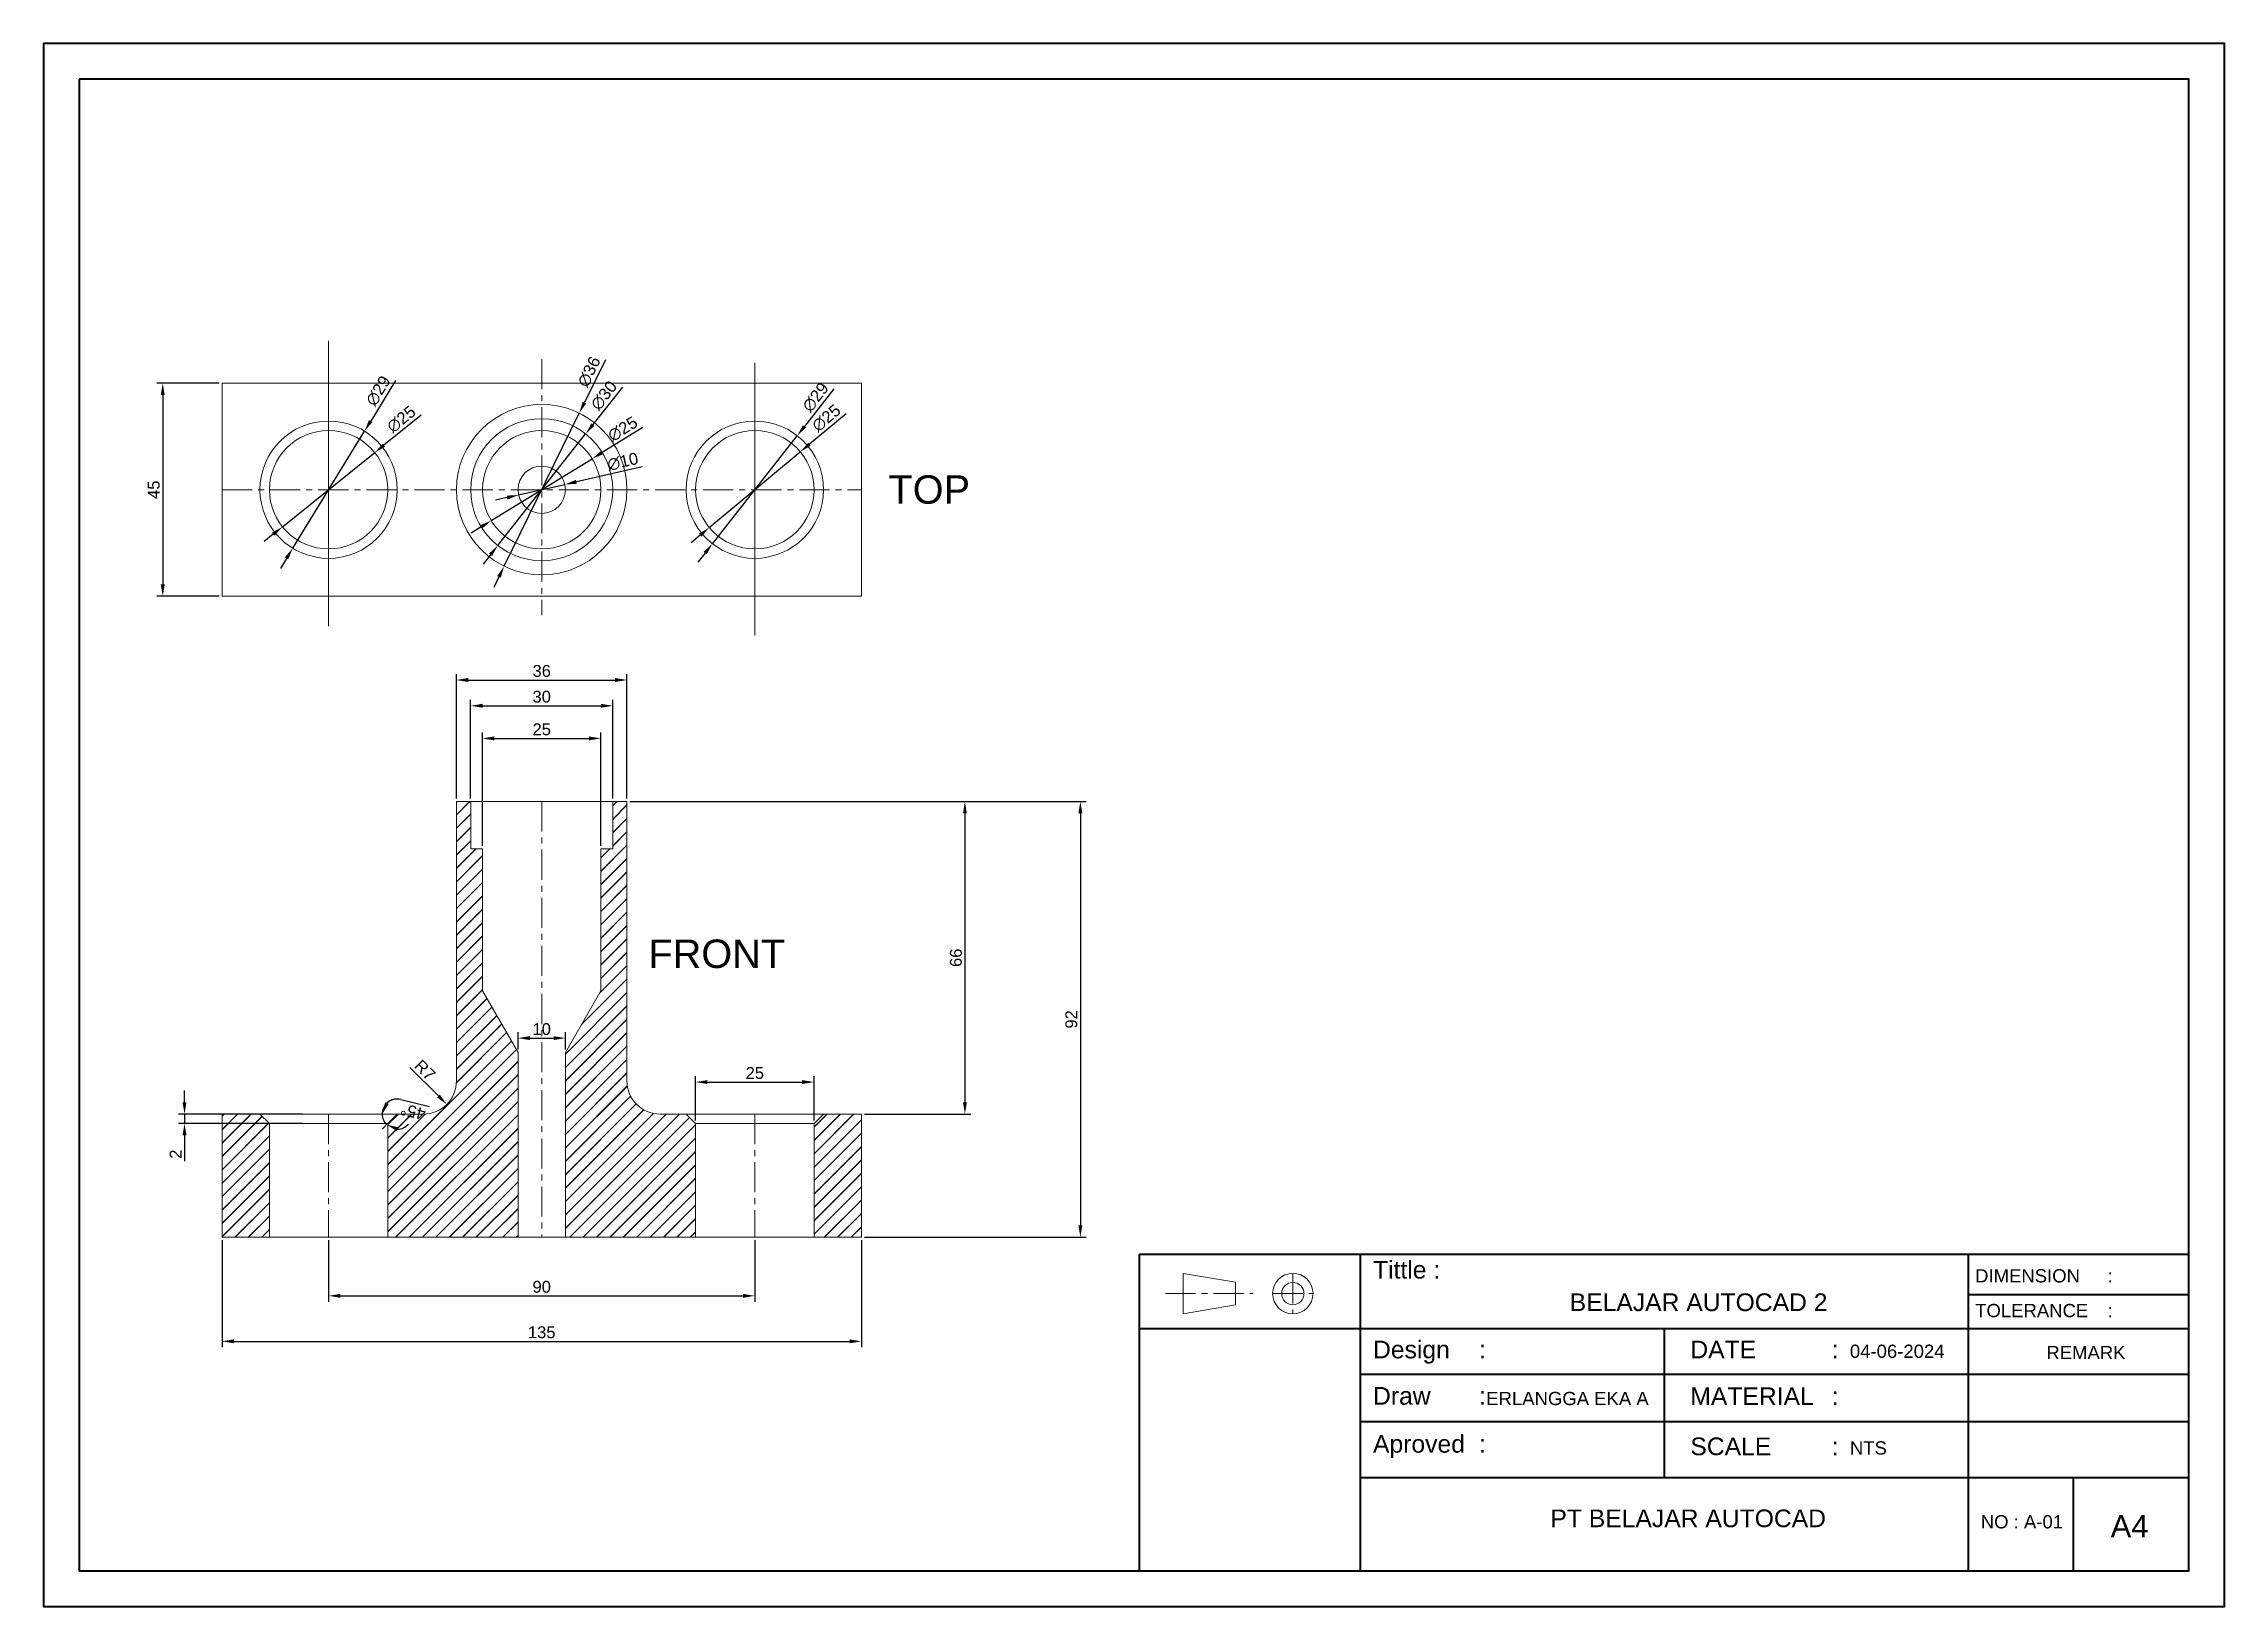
# Model space of a CAD drawing. Header units: millimetres. Extents: x 2749 to 3209, y 1541 to 1871.
import ezdxf

# ---------------------------------------------------------------- set-up
doc = ezdxf.new("R2010")
doc.units = ezdxf.units.MM
doc.linetypes.add('CENTERX2', pattern=[101.6, 63.5, -12.7, 12.7, -12.7])
for name, color, linetype, lineweight in [('Center', 4, 'CENTERX2', 13), ('Dim', 40, 'Continuous', 13), ('Kop Gambar', 7, 'Continuous', 40), ('Object', 3, 'Continuous', 15), ('TEXT DIM', 120, 'Continuous', 9)]:
    doc.layers.add(name, color=color, linetype=linetype, lineweight=lineweight)
doc.styles.get("Standard").update_dxf_attribs({"font": 'arial.ttf'})
doc.dimstyles.new('ISO-25', dxfattribs={"dimtxt": 2.5, "dimasz": 2.5, "dimexe": 1.25, "dimexo": 0.625, "dimtad": 1, "dimtxsty": 'Standard', "dimcen": 2.5, "dimadec": 0, "dimazin": 0, "dimtfac": 1, "dimtmove": 0, "dimatfit": 3, "dimfxl": 1, "dimarcsym": 0})

# ---------------------------------------------------------------- blocks, each defined once
blk = doc.blocks.new('*D24')
at = {"layer": 'Defpoints', "color": 0, "transparency": 16777216}
for p in [(2871.97, 1710.82), (2921.47, 1644.82), (2943.34, 1644.82)]:
    blk.add_point(p, dxfattribs=at)
at = {"layer": 'Dim', "color": 0, "lineweight": -2, "transparency": 16777216}
for p, q in [((2872.6, 1710.82), (2944.59, 1710.82)), ((2943.34, 1708.32), (2943.34, 1647.32)), ((2922.1, 1644.82), (2944.59, 1644.82))]:
    blk.add_line(p, q, dxfattribs=at)
at = {"layer": 'Dim', "color": 0, "transparency": 16777216}
for points in [[(2942.93, 1708.32), (2943.76, 1708.32), (2943.34, 1710.82)], [(2942.93, 1647.32), (2943.76, 1647.32), (2943.34, 1644.82)]]:
    blk.add_solid(points, dxfattribs=at)
at = {"layer": 'Dim', "color": 0, "transparency": 16777216, "insert": (2941.44, 1677.82), "char_height": 2.5, "attachment_point": 5, "rotation": 90}
blk.add_mtext('66', dxfattribs=at)
blk = doc.blocks.new('*D25')
at = {"layer": 'Defpoints', "color": 0, "transparency": 16777216}
for p in [(2871.97, 1710.82), (2921.47, 1618.82), (2967.71, 1618.82)]:
    blk.add_point(p, dxfattribs=at)
at = {"layer": 'Dim', "color": 0, "lineweight": -2, "transparency": 16777216}
for p, q in [((2872.6, 1710.82), (2968.96, 1710.82)), ((2967.71, 1708.32), (2967.71, 1621.32)), ((2922.1, 1618.82), (2968.96, 1618.82))]:
    blk.add_line(p, q, dxfattribs=at)
at = {"layer": 'Dim', "color": 0, "transparency": 16777216}
for points in [[(2967.3, 1708.32), (2968.13, 1708.32), (2967.71, 1710.82)], [(2967.3, 1621.32), (2968.13, 1621.32), (2967.71, 1618.82)]]:
    blk.add_solid(points, dxfattribs=at)
at = {"layer": 'Dim', "color": 0, "transparency": 16777216, "insert": (2965.81, 1664.82), "char_height": 2.5, "attachment_point": 5, "rotation": 90}
blk.add_mtext('92', dxfattribs=at)
blk = doc.blocks.new('*D26')
at = {"layer": 'Defpoints', "color": 0, "transparency": 16777216}
for p in [(2911.47, 1651.58), (2886.47, 1642.82), (2911.47, 1642.82)]:
    blk.add_point(p, dxfattribs=at)
at = {"layer": 'Dim', "color": 0, "lineweight": -2, "transparency": 16777216}
for p, q in [((2886.47, 1643.44), (2886.47, 1652.83)), ((2888.97, 1651.58), (2908.97, 1651.58)), ((2911.47, 1643.44), (2911.47, 1652.83))]:
    blk.add_line(p, q, dxfattribs=at)
at = {"layer": 'Dim', "color": 0, "transparency": 16777216}
for points in [[(2888.97, 1652), (2888.97, 1651.16), (2886.47, 1651.58)], [(2908.97, 1652), (2908.97, 1651.16), (2911.47, 1651.58)]]:
    blk.add_solid(points, dxfattribs=at)
at = {"layer": 'Dim', "color": 0, "transparency": 16777216, "insert": (2898.97, 1653.48), "char_height": 2.5, "attachment_point": 5}
blk.add_mtext('25', dxfattribs=at)
blk = doc.blocks.new('*D27')
at = {"layer": 'Defpoints', "color": 0, "transparency": 16777216}
for p in [(2804.14, 1644.82), (2778.55, 1642.82), (2804.14, 1642.82)]:
    blk.add_point(p, dxfattribs=at)
at = {"layer": 'Dim', "color": 0, "lineweight": -2, "transparency": 16777216}
for p, q in [((2778.55, 1647.32), (2778.55, 1649.82)), ((2803.51, 1644.82), (2777.3, 1644.82)), ((2778.55, 1644.82), (2778.55, 1642.82)), ((2803.51, 1642.82), (2777.3, 1642.82)), ((2778.55, 1640.32), (2778.55, 1634.91))]:
    blk.add_line(p, q, dxfattribs=at)
at = {"layer": 'Dim', "color": 0, "transparency": 16777216}
for points in [[(2778.13, 1647.32), (2778.96, 1647.32), (2778.55, 1644.82)], [(2778.13, 1640.32), (2778.96, 1640.32), (2778.55, 1642.82)]]:
    blk.add_solid(points, dxfattribs=at)
at = {"layer": 'Dim', "color": 0, "transparency": 16777216, "insert": (2776.67, 1636.36), "char_height": 2.5, "attachment_point": 5, "rotation": 90}
blk.add_mtext('2', dxfattribs=at)
blk = doc.blocks.new('*D28')
at = {"layer": 'Defpoints', "color": 0, "transparency": 16777216}
for p in [(2808.97, 1618.82), (2898.97, 1618.82), (2898.97, 1606.44)]:
    blk.add_point(p, dxfattribs=at)
at = {"layer": 'Dim', "color": 0, "lineweight": -2, "transparency": 16777216}
for p, q in [((2808.97, 1618.19), (2808.97, 1605.19)), ((2898.97, 1618.19), (2898.97, 1605.19)), ((2811.47, 1606.44), (2896.47, 1606.44))]:
    blk.add_line(p, q, dxfattribs=at)
at = {"layer": 'Dim', "color": 0, "transparency": 16777216}
for points in [[(2811.47, 1606.85), (2811.47, 1606.02), (2808.97, 1606.44)], [(2896.47, 1606.85), (2896.47, 1606.02), (2898.97, 1606.44)]]:
    blk.add_solid(points, dxfattribs=at)
at = {"layer": 'Dim', "color": 0, "transparency": 16777216, "insert": (2853.97, 1608.34), "char_height": 2.5, "attachment_point": 5}
blk.add_mtext('90', dxfattribs=at)
blk = doc.blocks.new('*D29')
at = {"layer": 'Defpoints', "color": 0, "transparency": 16777216}
for p in [(2786.47, 1618.82), (2921.47, 1618.82), (2921.47, 1596.83)]:
    blk.add_point(p, dxfattribs=at)
at = {"layer": 'Dim', "color": 0, "lineweight": -2, "transparency": 16777216}
for p, q in [((2786.47, 1618.19), (2786.47, 1595.58)), ((2921.47, 1618.19), (2921.47, 1595.58)), ((2788.97, 1596.83), (2918.97, 1596.83))]:
    blk.add_line(p, q, dxfattribs=at)
at = {"layer": 'Dim', "color": 0, "transparency": 16777216}
for points in [[(2788.97, 1597.25), (2788.97, 1596.42), (2786.47, 1596.83)], [(2918.97, 1597.25), (2918.97, 1596.42), (2921.47, 1596.83)]]:
    blk.add_solid(points, dxfattribs=at)
at = {"layer": 'Dim', "color": 0, "transparency": 16777216, "insert": (2853.97, 1598.74), "char_height": 2.5, "attachment_point": 5}
blk.add_mtext('135', dxfattribs=at)
blk = doc.blocks.new('*D30')
at = {"layer": 'Defpoints', "color": 0, "transparency": 16777216}
for p in [(2848.97, 1657.83), (2858.97, 1660.86), (2858.97, 1657.83)]:
    blk.add_point(p, dxfattribs=at)
at = {"layer": 'Dim', "color": 0, "lineweight": -2, "transparency": 16777216}
for p, q in [((2848.97, 1658.45), (2848.97, 1662.11)), ((2851.47, 1660.86), (2856.47, 1660.86)), ((2858.97, 1658.45), (2858.97, 1662.11))]:
    blk.add_line(p, q, dxfattribs=at)
at = {"layer": 'Dim', "color": 0, "transparency": 16777216}
for points in [[(2851.47, 1661.28), (2851.47, 1660.44), (2848.97, 1660.86)], [(2856.47, 1661.28), (2856.47, 1660.44), (2858.97, 1660.86)]]:
    blk.add_solid(points, dxfattribs=at)
at = {"layer": 'Dim', "color": 0, "transparency": 16777216, "insert": (2853.97, 1662.76), "char_height": 2.5, "attachment_point": 5}
blk.add_mtext('10', dxfattribs=at)
blk = doc.blocks.new('*D31')
at = {"layer": 'Defpoints', "color": 0, "transparency": 16777216}
for p in [(2828.97, 1651.82), (2833.92, 1646.87)]:
    blk.add_point(p, dxfattribs=at)
at = {"layer": 'Dim', "color": 0, "lineweight": -2, "transparency": 16777216}
blk.add_line((2826.14, 1654.65), (2832.16, 1648.64), dxfattribs=at)
at = {"layer": 'Dim', "color": 0, "transparency": 16777216}
blk.add_solid([(2832.45, 1648.93), (2831.86, 1648.34), (2833.92, 1646.87)], dxfattribs=at)
at = {"layer": 'Dim', "color": 0, "transparency": 16777216, "insert": (2829.33, 1654.11), "char_height": 2.5, "attachment_point": 5, "rotation": 315}
blk.add_mtext('R7', dxfattribs=at)
blk = doc.blocks.new('*D32')
at = {"layer": 'Defpoints', "color": 0, "transparency": 16777216}
for p in [(2866.47, 1724.15), (2841.47, 1700.82), (2866.47, 1700.82)]:
    blk.add_point(p, dxfattribs=at)
at = {"layer": 'Dim', "color": 0, "lineweight": -2, "transparency": 16777216}
for p, q in [((2841.47, 1701.44), (2841.47, 1725.4)), ((2843.97, 1724.15), (2863.97, 1724.15)), ((2866.47, 1701.44), (2866.47, 1725.4))]:
    blk.add_line(p, q, dxfattribs=at)
at = {"layer": 'Dim', "color": 0, "transparency": 16777216}
for points in [[(2843.97, 1724.56), (2843.97, 1723.73), (2841.47, 1724.15)], [(2863.97, 1724.56), (2863.97, 1723.73), (2866.47, 1724.15)]]:
    blk.add_solid(points, dxfattribs=at)
at = {"layer": 'Dim', "color": 0, "transparency": 16777216, "insert": (2853.97, 1726.05), "char_height": 2.5, "attachment_point": 5}
blk.add_mtext('25', dxfattribs=at)
blk = doc.blocks.new('*D33')
at = {"layer": 'Defpoints', "color": 0, "transparency": 16777216}
for p in [(2868.97, 1731.03), (2838.97, 1710.82), (2868.97, 1710.82)]:
    blk.add_point(p, dxfattribs=at)
at = {"layer": 'Dim', "color": 0, "lineweight": -2, "transparency": 16777216}
for p, q in [((2838.97, 1711.44), (2838.97, 1732.28)), ((2868.97, 1711.44), (2868.97, 1732.28)), ((2841.47, 1731.03), (2866.47, 1731.03))]:
    blk.add_line(p, q, dxfattribs=at)
at = {"layer": 'Dim', "color": 0, "transparency": 16777216}
for points in [[(2841.47, 1731.45), (2841.47, 1730.62), (2838.97, 1731.03)], [(2866.47, 1731.45), (2866.47, 1730.62), (2868.97, 1731.03)]]:
    blk.add_solid(points, dxfattribs=at)
at = {"layer": 'Dim', "color": 0, "transparency": 16777216, "insert": (2853.97, 1732.94), "char_height": 2.5, "attachment_point": 5}
blk.add_mtext('30', dxfattribs=at)
blk = doc.blocks.new('*D34')
at = {"layer": 'Defpoints', "color": 0, "transparency": 16777216}
for p in [(2871.97, 1736.48), (2835.97, 1710.82), (2871.97, 1710.82)]:
    blk.add_point(p, dxfattribs=at)
at = {"layer": 'Dim', "color": 0, "lineweight": -2, "transparency": 16777216}
for p, q in [((2835.97, 1711.44), (2835.97, 1737.73)), ((2838.47, 1736.48), (2869.47, 1736.48)), ((2871.97, 1711.44), (2871.97, 1737.73))]:
    blk.add_line(p, q, dxfattribs=at)
at = {"layer": 'Dim', "color": 0, "transparency": 16777216}
for points in [[(2838.47, 1736.9), (2838.47, 1736.06), (2835.97, 1736.48)], [(2869.47, 1736.9), (2869.47, 1736.06), (2871.97, 1736.48)]]:
    blk.add_solid(points, dxfattribs=at)
at = {"layer": 'Dim', "color": 0, "transparency": 16777216, "insert": (2853.97, 1738.38), "char_height": 2.5, "attachment_point": 5}
blk.add_mtext('36', dxfattribs=at)
blk = doc.blocks.new('*D35')
at = {"layer": 'Defpoints', "color": 0, "transparency": 16777216}
for p in [(2786.47, 1644.82), (2820.4, 1643.99), (2823.47, 1644.82), (2828.97, 1644.82), (2821.47, 1642.82)]:
    blk.add_point(p, dxfattribs=at)
at = {"layer": 'Dim', "color": 0, "lineweight": -2, "transparency": 16777216}
for p, q in [((2824.23, 1647.91), (2830.3, 1646.43)), ((2821.03, 1642.38), (2820.34, 1641.68))]:
    blk.add_line(p, q, dxfattribs=at)
for start, end in [(76.3376, 180), (180, 225), (87.4107, 133.7053), (271.2947, 317.5893)]:
    blk.add_arc((2823.47, 1644.82), 3.18, start, end, dxfattribs=at)
at = {"layer": 'Dim', "color": 0, "transparency": 16777216}
for points in [[(2821.66, 1646.95), (2820.89, 1647.28), (2820.29, 1644.82)], [(2823.39, 1641.25), (2823.7, 1642.02), (2821.23, 1642.57)]]:
    blk.add_solid(points, dxfattribs=at)
at = {"layer": 'Dim', "color": 0, "transparency": 16777216, "insert": (2826.82, 1645.33), "char_height": 2.5, "attachment_point": 5, "rotation": 166.3376}
blk.add_mtext('45°', dxfattribs=at)
blk = doc.blocks.new('*D36')
at = {"layer": 'Defpoints', "color": 0, "transparency": 16777216}
for p in [(2786.47, 1799.16), (2773.95, 1754.16), (2786.47, 1754.16)]:
    blk.add_point(p, dxfattribs=at)
at = {"layer": 'Dim', "color": 0, "lineweight": -2, "transparency": 16777216}
for p, q in [((2785.85, 1799.16), (2772.7, 1799.16)), ((2773.95, 1796.66), (2773.95, 1756.66)), ((2785.85, 1754.16), (2772.7, 1754.16))]:
    blk.add_line(p, q, dxfattribs=at)
at = {"layer": 'Dim', "color": 0, "transparency": 16777216}
for points in [[(2773.53, 1796.66), (2774.37, 1796.66), (2773.95, 1799.16)], [(2773.53, 1756.66), (2774.37, 1756.66), (2773.95, 1754.16)]]:
    blk.add_solid(points, dxfattribs=at)
at = {"layer": 'Dim', "color": 0, "transparency": 16777216, "insert": (2772.05, 1776.66), "char_height": 2.5, "attachment_point": 5, "rotation": 90}
blk.add_mtext('45', dxfattribs=at)
blk = doc.blocks.new('*D37')
at = {"layer": 'Defpoints', "color": 0, "transparency": 16777216}
for p in [(2816.55, 1789.03), (2801.39, 1764.3)]:
    blk.add_point(p, dxfattribs=at)
at = {"layer": 'Dim', "color": 0, "lineweight": -2, "transparency": 16777216}
for p, q in [((2823.12, 1799.73), (2817.86, 1791.16)), ((2801.39, 1764.3), (2816.55, 1789.03)), ((2800.09, 1762.17), (2798.78, 1760.04))]:
    blk.add_line(p, q, dxfattribs=at)
at = {"layer": 'Dim', "color": 0, "transparency": 16777216}
for points in [[(2817.5, 1791.37), (2818.22, 1790.94), (2816.55, 1789.03)], [(2799.73, 1762.39), (2800.44, 1761.95), (2801.39, 1764.3)]]:
    blk.add_solid(points, dxfattribs=at)
at = {"layer": 'Dim', "color": 0, "transparency": 16777216, "insert": (2819.46, 1797.54), "char_height": 2.5, "attachment_point": 5, "rotation": 58.4861}
blk.add_mtext('∅29', dxfattribs=at)
blk = doc.blocks.new('*D38')
at = {"layer": 'Defpoints', "color": 0, "transparency": 16777216}
for p in [(2818.72, 1784.5), (2799.23, 1768.83)]:
    blk.add_point(p, dxfattribs=at)
at = {"layer": 'Dim', "color": 0, "lineweight": -2, "transparency": 16777216}
for p, q in [((2828.51, 1792.37), (2820.66, 1786.06)), ((2799.23, 1768.83), (2818.72, 1784.5)), ((2797.28, 1767.26), (2795.34, 1765.7))]:
    blk.add_line(p, q, dxfattribs=at)
at = {"layer": 'Dim', "color": 0, "transparency": 16777216}
for points in [[(2820.4, 1786.39), (2820.92, 1785.74), (2818.72, 1784.5)], [(2797.02, 1767.59), (2797.55, 1766.94), (2799.23, 1768.83)]]:
    blk.add_solid(points, dxfattribs=at)
at = {"layer": 'Dim', "color": 0, "transparency": 16777216, "insert": (2824.33, 1791.54), "char_height": 2.5, "attachment_point": 5, "rotation": 38.8055}
blk.add_mtext('∅25', dxfattribs=at)
blk = doc.blocks.new('*D39')
at = {"layer": 'Defpoints', "color": 0, "transparency": 16777216}
for p in [(2861.9, 1792.83), (2846.05, 1760.5)]:
    blk.add_point(p, dxfattribs=at)
at = {"layer": 'Dim', "color": 0, "lineweight": -2, "transparency": 16777216}
for p, q in [((2867.42, 1804.09), (2863, 1795.07)), ((2846.05, 1760.5), (2861.9, 1792.83)), ((2844.95, 1758.26), (2843.85, 1756.01))]:
    blk.add_line(p, q, dxfattribs=at)
at = {"layer": 'Dim', "color": 0, "transparency": 16777216}
for points in [[(2862.63, 1795.25), (2863.37, 1794.89), (2861.9, 1792.83)], [(2844.57, 1758.44), (2845.32, 1758.07), (2846.05, 1760.5)]]:
    blk.add_solid(points, dxfattribs=at)
at = {"layer": 'Dim', "color": 0, "transparency": 16777216, "insert": (2863.99, 1801.57), "char_height": 2.5, "attachment_point": 5, "rotation": 63.8782}
blk.add_mtext('∅36', dxfattribs=at)
blk = doc.blocks.new('*D40')
at = {"layer": 'Defpoints', "color": 0, "transparency": 16777216}
for p in [(2863.25, 1788.45), (2844.7, 1764.88)]:
    blk.add_point(p, dxfattribs=at)
at = {"layer": 'Dim', "color": 0, "lineweight": -2, "transparency": 16777216}
for p, q in [((2871.01, 1798.31), (2864.8, 1790.42)), ((2844.7, 1764.88), (2863.25, 1788.45)), ((2843.15, 1762.91), (2841.61, 1760.95))]:
    blk.add_line(p, q, dxfattribs=at)
at = {"layer": 'Dim', "color": 0, "transparency": 16777216}
for points in [[(2864.47, 1790.67), (2865.12, 1790.16), (2863.25, 1788.45)], [(2842.82, 1763.17), (2843.48, 1762.65), (2844.7, 1764.88)]]:
    blk.add_solid(points, dxfattribs=at)
at = {"layer": 'Dim', "color": 0, "transparency": 16777216, "insert": (2867.12, 1796.56), "char_height": 2.5, "attachment_point": 5, "rotation": 51.8013}
blk.add_mtext('∅30', dxfattribs=at)
blk = doc.blocks.new('*D41')
at = {"layer": 'Defpoints', "color": 0, "transparency": 16777216}
for p in [(2864.63, 1783.2), (2843.32, 1770.13)]:
    blk.add_point(p, dxfattribs=at)
at = {"layer": 'Dim', "color": 0, "lineweight": -2, "transparency": 16777216}
for p, q in [((2875.34, 1789.78), (2866.76, 1784.51)), ((2843.32, 1770.13), (2864.63, 1783.2)), ((2841.19, 1768.82), (2839.06, 1767.51))]:
    blk.add_line(p, q, dxfattribs=at)
at = {"layer": 'Dim', "color": 0, "transparency": 16777216}
for points in [[(2866.54, 1784.86), (2866.98, 1784.15), (2864.63, 1783.2)], [(2840.97, 1769.17), (2841.41, 1768.46), (2843.32, 1770.13)]]:
    blk.add_solid(points, dxfattribs=at)
at = {"layer": 'Dim', "color": 0, "transparency": 16777216, "insert": (2871.08, 1789.48), "char_height": 2.5, "attachment_point": 5, "rotation": 31.5361}
blk.add_mtext('∅25', dxfattribs=at)
blk = doc.blocks.new('*D42')
at = {"layer": 'Defpoints', "color": 0, "transparency": 16777216}
for p in [(2858.85, 1777.77), (2849.1, 1775.55)]:
    blk.add_point(p, dxfattribs=at)
at = {"layer": 'Dim', "color": 0, "lineweight": -2, "transparency": 16777216}
for p, q in [((2849.1, 1775.55), (2858.85, 1777.77)), ((2875.2, 1781.5), (2861.29, 1778.33)), ((2846.66, 1775), (2844.22, 1774.44))]:
    blk.add_line(p, q, dxfattribs=at)
at = {"layer": 'Dim', "color": 0, "transparency": 16777216}
for points in [[(2861.19, 1778.74), (2861.38, 1777.92), (2858.85, 1777.77)], [(2846.57, 1775.41), (2846.75, 1774.59), (2849.1, 1775.55)]]:
    blk.add_solid(points, dxfattribs=at)
at = {"layer": 'Dim', "color": 0, "transparency": 16777216, "insert": (2871.09, 1782.58), "char_height": 2.5, "attachment_point": 5, "rotation": 12.8271}
blk.add_mtext('∅10', dxfattribs=at)
blk = doc.blocks.new('*D43')
at = {"layer": 'Defpoints', "color": 0, "transparency": 16777216}
for p in [(2907.93, 1788.07), (2890.02, 1765.26)]:
    blk.add_point(p, dxfattribs=at)
at = {"layer": 'Dim', "color": 0, "lineweight": -2, "transparency": 16777216}
for p, q in [((2915.68, 1797.95), (2909.47, 1790.04)), ((2890.02, 1765.26), (2907.93, 1788.07)), ((2888.48, 1763.29), (2886.93, 1761.33))]:
    blk.add_line(p, q, dxfattribs=at)
at = {"layer": 'Dim', "color": 0, "transparency": 16777216}
for points in [[(2909.14, 1790.29), (2909.8, 1789.78), (2907.93, 1788.07)], [(2888.15, 1763.55), (2888.81, 1763.03), (2890.02, 1765.26)]]:
    blk.add_solid(points, dxfattribs=at)
at = {"layer": 'Dim', "color": 0, "transparency": 16777216, "insert": (2911.8, 1796.19), "char_height": 2.5, "attachment_point": 5, "rotation": 51.8699}
blk.add_mtext('∅29', dxfattribs=at)
blk = doc.blocks.new('*D44')
at = {"layer": 'Defpoints', "color": 0, "transparency": 16777216}
for p in [(2908.58, 1784.66), (2889.36, 1768.67)]:
    blk.add_point(p, dxfattribs=at)
at = {"layer": 'Dim', "color": 0, "lineweight": -2, "transparency": 16777216}
for p, q in [((2918.25, 1792.7), (2910.51, 1786.26)), ((2889.36, 1768.67), (2908.58, 1784.66)), ((2887.44, 1767.07), (2885.52, 1765.47))]:
    blk.add_line(p, q, dxfattribs=at)
at = {"layer": 'Dim', "color": 0, "transparency": 16777216}
for points in [[(2910.24, 1786.58), (2910.77, 1785.94), (2908.58, 1784.66)], [(2887.18, 1767.39), (2887.71, 1766.75), (2889.36, 1768.67)]]:
    blk.add_solid(points, dxfattribs=at)
at = {"layer": 'Dim', "color": 0, "transparency": 16777216, "insert": (2914.08, 1791.79), "char_height": 2.5, "attachment_point": 5, "rotation": 39.7545}
blk.add_mtext('∅25', dxfattribs=at)

msp = doc.modelspace()

# ---------------------------------------------------------------- hatches: boundary and pattern name
at = {"layer": 'Object'}
h = msp.add_hatch(dxfattribs=at)
h.set_pattern_fill('JIS_LC_20', color=256, scale=0.1)
h.set_pattern_definition([(45, (-2785.1919, 337.9969), (-1.41421356, 1.41421356), []), (45, (-2785.1519, 337.9969), (-1.41421356, 1.41421356), [])])
h.paths.add_polyline_path([(2786.474, 1618.817), (2796.474, 1618.817), (2796.474, 1642.817), (2794.474, 1644.817), (2786.474, 1644.817)])
edge = h.paths.add_edge_path()
edge.add_line((2821.474, 1618.817), (2848.974, 1618.817))
edge.add_line((2848.974, 1618.817), (2848.974, 1657.827))
edge.add_line((2848.974, 1657.827), (2841.474, 1670.817))
edge.add_line((2841.474, 1670.817), (2841.474, 1700.817))
edge.add_line((2841.474, 1700.817), (2838.974, 1700.817))
edge.add_line((2838.974, 1700.817), (2838.974, 1710.817))
edge.add_line((2838.974, 1710.817), (2835.974, 1710.817))
edge.add_line((2835.974, 1710.817), (2835.974, 1651.817))
edge.add_arc((2828.974, 1651.817), 7, -90, 0, ccw=False)
edge.add_line((2828.974, 1644.817), (2823.474, 1644.817))
edge.add_line((2823.474, 1644.817), (2821.474, 1642.817))
edge.add_line((2821.474, 1642.817), (2821.474, 1618.817))
edge = h.paths.add_edge_path()
edge.add_line((2858.974, 1618.817), (2886.474, 1618.817))
edge.add_line((2886.474, 1618.817), (2886.474, 1642.817))
edge.add_line((2886.474, 1642.817), (2884.474, 1644.817))
edge.add_line((2884.474, 1644.817), (2878.974, 1644.817))
edge.add_arc((2878.974, 1651.817), 7, 180, 270, ccw=False)
edge.add_line((2871.974, 1651.817), (2871.974, 1710.817))
edge.add_line((2871.974, 1710.817), (2868.974, 1710.817))
edge.add_line((2868.974, 1710.817), (2868.974, 1700.817))
edge.add_line((2868.974, 1700.817), (2866.474, 1700.817))
edge.add_line((2866.474, 1700.817), (2866.474, 1670.817))
edge.add_line((2866.474, 1670.817), (2858.974, 1657.827))
edge.add_line((2858.974, 1657.827), (2858.974, 1618.817))
h.paths.add_polyline_path([(2911.474, 1618.817), (2921.474, 1618.817), (2921.474, 1644.817), (2913.474, 1644.817), (2911.474, 1642.817)])

# ---------------------------------------------------------------- linework, layer by layer
at = {"layer": 'Center'}
for p, q in [((2808.974, 1808.085), (2808.974, 1747.883)), ((2898.974, 1803.47), (2898.974, 1745.905))]:
    msp.add_line(p, q, dxfattribs=at)
at = {"layer": 'Center', "ltscale": 0.1}
for p, q in [((2853.974, 1804.223), (2853.974, 1750.175)), ((2786.474, 1776.664), (2921.474, 1776.664)), ((2853.974, 1710.817), (2853.974, 1618.817)), ((2808.974, 1644.817), (2808.974, 1618.817)), ((2898.974, 1644.817), (2898.974, 1618.817)), ((3012.584, 1611.189), (3012.584, 1602.646)), ((2985.697, 1606.917), (3004.214, 1606.917)), ((3008.313, 1606.917), (3016.855, 1606.917))]:
    msp.add_line(p, q, dxfattribs=at)
at = {"layer": 'Kop Gambar'}
for p, q in [((2980.225, 1615.273), (3201.88, 1615.273)), ((2980.225, 1548.275), (2980.225, 1615.273)), ((3026.844, 1548.275), (3026.844, 1615.273)), ((3155.261, 1548.275), (3155.261, 1615.273)), ((3155.261, 1606.694), (3201.88, 1606.694)), ((2980.225, 1599.532), (3201.88, 1599.532)), ((3091.052, 1568.082), (3091.052, 1599.532)), ((3026.844, 1589.867), (3201.88, 1589.867)), ((3026.844, 1579.875), (3201.88, 1579.875)), ((3026.844, 1568.082), (3201.88, 1568.082)), ((3177.441, 1548.275), (3177.441, 1568.082))]:
    msp.add_line(p, q, dxfattribs=at)
for points in [[(2748.792, 1870.863), (2748.792, 1540.863), (3209.292, 1540.863), (3209.292, 1870.863)], [(2756.292, 1863.363), (2756.292, 1548.363), (3201.792, 1548.363), (3201.792, 1863.363)]]:
    msp.add_lwpolyline(points, close=True, dxfattribs=at)
at = {"layer": 'Object'}
for p, q in [((2786.474, 1799.164), (2786.474, 1754.164)), ((2921.474, 1799.164), (2786.474, 1799.164)), ((2921.474, 1754.164), (2921.474, 1799.164)), ((2786.474, 1754.164), (2921.474, 1754.164)), ((2835.974, 1710.817), (2871.974, 1710.817)), ((2835.974, 1710.817), (2835.974, 1651.817)), ((2838.974, 1710.817), (2838.974, 1700.817)), ((2868.974, 1710.817), (2868.974, 1700.817)), ((2871.974, 1710.817), (2871.974, 1651.817)), ((2838.974, 1700.817), (2841.474, 1700.817)), ((2841.474, 1700.817), (2841.474, 1670.817)), ((2866.474, 1700.817), (2868.974, 1700.817)), ((2866.474, 1700.817), (2866.474, 1670.817)), ((2848.974, 1657.827), (2841.474, 1670.817)), ((2858.974, 1657.827), (2866.474, 1670.817)), ((2848.974, 1657.827), (2848.974, 1618.817)), ((2858.974, 1657.827), (2858.974, 1618.817)), ((2786.474, 1644.817), (2828.974, 1644.817)), ((2786.474, 1618.817), (2786.474, 1644.817)), ((2796.474, 1642.817), (2794.474, 1644.817)), ((2821.474, 1642.817), (2823.474, 1644.817)), ((2878.974, 1644.817), (2921.474, 1644.817)), ((2886.474, 1642.817), (2884.474, 1644.817)), ((2911.474, 1642.817), (2913.474, 1644.817)), ((2921.474, 1618.817), (2921.474, 1644.817)), ((2796.474, 1642.817), (2821.474, 1642.817)), ((2796.474, 1642.817), (2796.474, 1618.817)), ((2821.474, 1642.817), (2821.474, 1618.817)), ((2886.474, 1642.817), (2911.474, 1642.817)), ((2886.474, 1642.817), (2886.474, 1618.817)), ((2911.474, 1642.817), (2911.474, 1618.817)), ((2786.474, 1618.817), (2921.474, 1618.817)), ((2989.427, 1611.189), (2989.427, 1602.646)), ((2989.427, 1611.189), (3000.485, 1609.299)), ((3000.485, 1609.299), (3000.485, 1604.535)), ((2989.427, 1602.646), (3000.485, 1604.535))]:
    msp.add_line(p, q, dxfattribs=at)
for centre, radius in [((2853.974, 1776.664), 18), ((2853.974, 1776.664), 15), ((2808.974, 1776.664), 12.5), ((2853.974, 1776.664), 12.5), ((2898.974, 1776.664), 12.5), ((2853.974, 1776.664), 5), ((3012.584, 1606.917), 4.271), ((3012.584, 1606.917), 2.348)]:
    msp.add_circle(centre, radius, dxfattribs=at)
at = {"layer": 'Object', "ltscale": 0.1}
for centre in [(2808.974, 1776.664), (2898.974, 1776.664)]:
    msp.add_circle(centre, 14.5, dxfattribs=at)
at = {"layer": 'Object'}
for centre, start, end in [((2828.974, 1651.817), 270, 0), ((2878.974, 1651.817), 180, 270)]:
    msp.add_arc(centre, 7, start, end, dxfattribs=at)

# ---------------------------------------------------------------- texts
at = {"layer": 'TEXT DIM', "attachment_point": 1}
for s, width, insert, char_height in [('TOP', 56.95685, (2927.195, 1779.705), 6), ('FRONT', 56.95685, (2876.504, 1681.676), 6), ('Tittle :', 20.74658, (3029.518, 1613.812), 3.7295), ('\\pxt10;DIMENSION^I:', 34.36063, (3156.653, 1612.068), 2.79714), ('BELAJAR AUTOCAD 2', 56.95685, (3071.052, 1606.952), 3.72952), ('\\pxt10;TOLERANCE^I:', 34.36063, (3156.664, 1604.731), 2.79714), ('\\pxt6;Design^I:', 28.29925, (3029.518, 1596.971), 3.72952), ('\\pxt8;DATE^I:', 38.43432, (3096.528, 1596.971), 3.72952), ('04-06-2024', 34.36063, (3130.214, 1596.134), 2.7971), ('\\pxql,t6,10;       REMARK', 34.36063, (3164.1, 1595.868), 2.79714), ('\\pxt6;Draw^I:', 27.33329, (3029.518, 1587.181), 3.72952), ('ERLANGGA EKA A', 34.36063, (3053.422, 1586.164), 2.79714), ('\\pxt8;MATERIAL^I:', 39.23433, (3096.528, 1587.105), 3.72952), ('\\pxt6;Aproved^I:', 26.1894, (3029.518, 1577.051), 3.72952), ('\\pxt8;SCALE^I:', 43.6692, (3096.528, 1576.523), 3.72952), ('NTS', 34.36063, (3130.214, 1575.724), 2.7971), ('PT BELAJAR AUTOCAD', 60.22299, (3066.978, 1561.318), 3.72952), ('NO : A-01', 34.36063, (3157.853, 1560.127), 2.7971), ('A4', 34.36063, (3185.288, 1560.127), 4.6619)]:
    msp.add_mtext_dynamic_manual_height_columns(s, width=width, gutter_width=23.309, heights=[0], dxfattribs=dict(at, insert=insert, char_height=char_height))

# ---------------------------------------------------------------- dimensions: what is measured, and where the dimension line sits
at = {"layer": 'Dim'}
for p1, p2, picture, middle in [((2846.049, 1760.503), (2861.899, 1792.826), '*D39', (2863.992, 1801.572)), ((2801.395, 1764.303), (2816.553, 1789.026), '*D37', (2819.461, 1797.539)), ((2844.698, 1764.876), (2863.25, 1788.452), '*D40', (2867.125, 1796.564)), ((2890.021, 1765.258), (2907.927, 1788.07), '*D43', (2911.796, 1796.192)), ((2799.233, 1768.831), (2818.715, 1784.498), '*D38', (2824.326, 1791.539)), ((2843.32, 1770.126), (2864.628, 1783.202), '*D41', (2871.084, 1789.477)), ((2889.364, 1768.67), (2908.584, 1784.658), '*D44', (2914.077, 1791.791))]:
    dim = msp.add_diameter_dim_2p(p1=p1, p2=p2, dimstyle='ISO-25', dxfattribs=at)
    dim.commit()
    dim.dimension.update_dxf_attribs({"geometry": picture, "text_midpoint": middle})
for base, p1, p2, picture, middle in [((2773.951, 1754.164), (2786.474, 1799.164), (2786.474, 1754.164), '*D36', (2772.054, 1776.664)), ((2943.342, 1644.817), (2871.974, 1710.817), (2921.474, 1644.817), '*D24', (2941.441, 1677.817)), ((2967.714, 1618.817), (2871.974, 1710.817), (2921.474, 1618.817), '*D25', (2965.812, 1664.817)), ((2778.547, 1642.817), (2804.138, 1644.817), (2804.138, 1642.817), '*D27', (2776.667, 1636.364))]:
    dim = msp.add_linear_dim(base=base, p1=p1, p2=p2, angle=90, dimstyle='ISO-25', dxfattribs=at)
    dim.commit()
    dim.dimension.update_dxf_attribs({"geometry": picture, "text_midpoint": middle})
dim = msp.add_diameter_dim_2p(p1=(2849.099, 1775.554), p2=(2858.849, 1777.774), dimstyle='ISO-25', dxfattribs=at)
dim.commit()
dim.dimension.update_dxf_attribs({"geometry": '*D42', "text_midpoint": (2871.525, 1780.66), "dimtype": 163})
for base, p1, p2, picture, middle in [((2871.974, 1736.481), (2835.974, 1710.817), (2871.974, 1710.817), '*D34', (2853.974, 1738.383)), ((2858.974, 1660.859), (2848.974, 1657.827), (2858.974, 1657.827), '*D30', (2853.974, 1662.76)), ((2911.474, 1651.581), (2886.474, 1642.817), (2911.474, 1642.817), '*D26', (2898.974, 1653.483)), ((2921.474, 1596.833), (2786.474, 1618.817), (2921.474, 1618.817), '*D29', (2853.974, 1598.736)), ((2898.974, 1606.438), (2808.974, 1618.817), (2898.974, 1618.817), '*D28', (2853.974, 1608.339))]:
    dim = msp.add_linear_dim(base=base, p1=p1, p2=p2, dimstyle='ISO-25', dxfattribs=at)
    dim.commit()
    dim.dimension.update_dxf_attribs({"geometry": picture, "text_midpoint": middle})
for base, p1, p2, picture, middle in [((2868.974, 1731.035), (2838.974, 1710.817), (2868.974, 1710.817), '*D33', (2853.974, 1731.035)), ((2866.474, 1724.147), (2841.474, 1700.817), (2866.474, 1700.817), '*D32', (2853.974, 1724.147))]:
    dim = msp.add_linear_dim(base=base, p1=p1, p2=p2, dimstyle='ISO-25', dxfattribs=at)
    dim.commit()
    dim.dimension.update_dxf_attribs({"geometry": picture, "text_midpoint": middle, "dimtype": 160})
dim = msp.add_radius_dim(center=(2828.974, 1651.817), mpoint=(2833.924, 1646.867), dimstyle='ISO-25', dxfattribs=at)
dim.commit()
dim.dimension.update_dxf_attribs({"geometry": '*D31', "text_midpoint": (2828.007, 1652.784), "dimtype": 164})
dim = msp.add_angular_dim_2l(base=(2820.403, 1643.994), line1=((2821.474, 1642.817), (2823.474, 1644.817)), line2=((2786.474, 1644.817), (2828.974, 1644.817)), dimstyle='ISO-25', dxfattribs=at)
dim.commit()
dim.dimension.update_dxf_attribs({"geometry": '*D35', "text_midpoint": (2826.816, 1645.326)})

doc.saveas('drawing.dxf')
